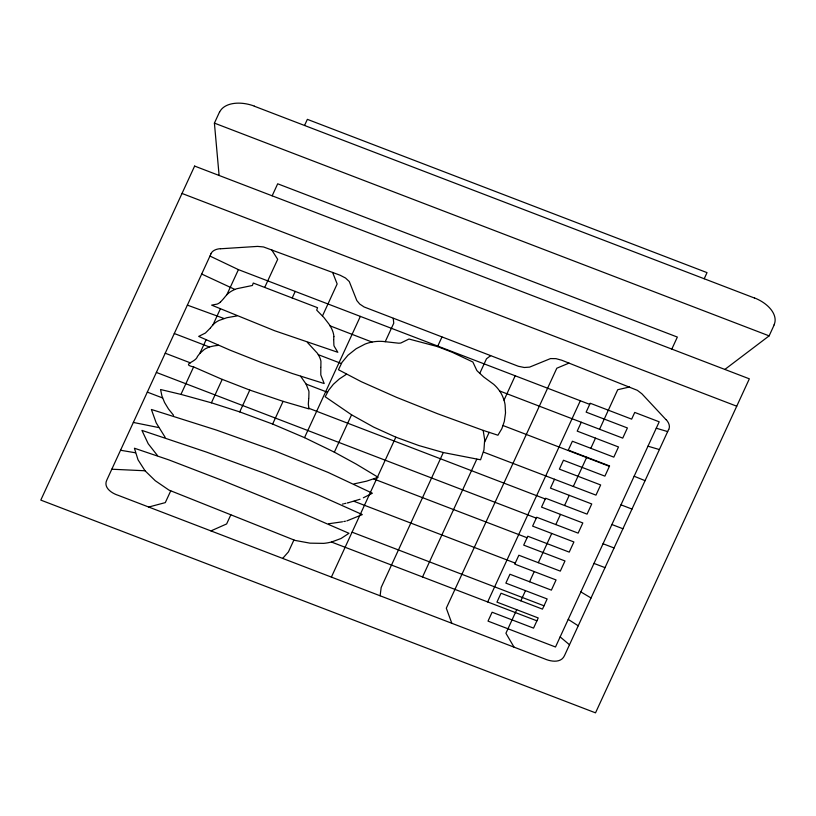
<?xml version="1.0" encoding="UTF-8"?>
<svg xmlns="http://www.w3.org/2000/svg" width="816" height="816" viewBox="0 0 816 816"><rect width="100%" height="100%" fill="white"/><g stroke="black" fill="none" stroke-linecap="round" stroke-linejoin="round"><path stroke-width="1.22" d="M333.754 339.558L333.805 336.6M333.724 340.037L333.897 345.199A20.002 12.118 18.8 0 0 334.162 346.178L337.824 352.298L274.727 330.766L211.64 305.133L217.199 304.093A19.492 11.812 18.8 0 0 220.361 302.134M320.872 366.914L320.933 361.315A32.589 19.747 18.8 0 0 318.271 354.685M320.821 367.394L320.8 374.952L324.207 383.551L292.485 373.565L260.998 362.406L229.949 350.115L198.665 336.406L205.397 333.04L210.191 328.195M308.815 397.994L308.958 391.884A33.15 20.084 18.8 0 0 308.764 390.813L306.082 384.071L300.614 376.237M308.754 398.504L308.315 404.063L308.978 408.918L283.152 401.36M380.113 595.782L381.184 587.449L443.312 452.533L480.563 459.775L483.949 449.953L484.673 439.651L483.164 430.379L437.682 413.773L396.443 397.3L361.264 381.684L338.456 369.74L342.057 362.294L347.912 355.266L356.174 348.718L365.058 344.087A48.501 29.396 18.8 0 1 371.994 342.047L330.092 325.859A57.63 34.925 18.8 0 0 329.072 324.227L323.901 317.516L316.69 310.131L317.536 307.693L253.266 283.04L252.409 285.478L236.773 288.721A49.531 30.019 18.8 0 0 234.988 289.415L234.743 289.517A44.258 26.816 18.8 0 0 226.848 294.688L223.921 298.197M483.164 430.379L497.923 435.224L501.83 428.716L504.329 421.382L505.522 412.906L505.084 404.777A71.696 43.452 18.8 0 0 504.023 400.146L515.192 375.778M197.656 356.184L199.869 353.359L206.101 339.793M210.436 327.889L212.996 324.829L220.32 308.917M516.732 609.705L505.92 633.257L514.06 647.159M520.812 600.821L525.484 590.641M529.564 581.757L534.235 571.588M538.315 562.693L551.738 533.46M555.818 524.566L560.49 514.396M564.57 505.502L569.242 495.332M573.322 486.438L586.745 457.205M590.825 448.321L595.496 438.141M599.576 429.257L617.722 389.722L629.564 386.978M219.106 175.471L214.404 123.114L219.453 112.169M210.967 253.888L106.865 479.951C103 487.58 111.874 493.364 118.116 495.302L544.66 658.889C550.963 661.643 561.184 663.337 564.56 655.483L668.661 429.42M272.156 195.809L277.685 183.794L677.351 337.069L671.813 349.095M304.541 125.47L307.367 119.35L707.023 272.626L704.208 278.756M173.573 415.313L168.443 408.918L164.546 402.461L161.935 396.005L160.568 389.528L180.948 394.393L193.606 366.914C180.754 364.079 195.952 362.314 197.39 356.531M226.868 294.698L238.415 269.627L589.703 404.359M170.748 490.814L165.301 502.615L148.716 507.032M180.948 394.393L211.405 402.808L222.217 379.389M264.7 287.426L277.695 259.315L271.555 249.665M211.405 402.808L239.731 411.896L249.778 390.079L221.36 379.032L193.606 366.914M292.199 297.973L295.219 291.414M230.846 514.794L226.634 523.943L210.956 530.9M239.731 411.896L272.636 424.055L283.091 401.35L249.808 390.089M322.483 315.935L337.151 283.958L332.622 272.432M272.636 424.055L304.521 437.641L360.356 316.394M293.923 539.968L288.436 551.881L282.673 558.409M354.052 483.898L366.568 481.165L378.124 477.278L356.123 464.049L334.356 452.166L351.563 414.814L325.196 396.749L328.664 390.242L333.367 384.295L339.293 378.981L346.463 374.258M385.223 341.71L393.751 323.207L393.251 318.342M331.388 577.096L395.831 437.162L418.781 445.526L443.312 452.533M372.116 342.077A33.986 20.594 18.8 0 1 383.01 341.445L398.606 343.189A16.3 9.874 18.8 0 0 400.84 343.006L408.979 339.028L437.539 346.596L441.956 337.018M479.726 373.473L486.489 358.785L490.651 355.694M484.745 441.895L489.182 432.317M422.535 576.963L476.768 459.214M487.682 601.943L580.329 400.758M554.543 479.237L550.453 488.121L591.743 503.962L587.061 514.131L545.629 498.239L541.538 507.124L582.818 522.954L578.136 533.134L536.704 517.242L532.613 526.126L573.903 541.957L569.221 552.126L527.789 536.234L523.699 545.119L564.988 560.959L560.296 571.129L518.864 555.237L514.774 564.121L556.063 579.952L551.381 590.131L509.949 574.24L505.859 583.124L547.148 598.954L542.467 609.124L501.034 593.232L496.944 602.116L538.223 617.957L533.542 628.126L492.109 612.235L488.019 621.119L555.502 646.996L659.206 421.811L634.736 412.427L631.655 419.138L590.223 403.247L586.133 412.131L627.412 427.961L622.73 438.131L499.576 390.946A37.658 22.817 18.8 0 0 493.711 384.326L483.684 376.961L477.36 371.076A22.307 13.515 18.8 0 1 476.758 370.342L472.862 362.008L452.207 352.267L437.539 346.596M581.298 422.239L577.208 431.123L618.497 446.964L613.816 457.133L572.383 441.242L568.293 450.126L609.583 465.956L604.891 476.136L563.458 460.244L559.368 469.129L600.658 484.959L595.976 495.128L483.449 452.095M724.853 369.444L769.131 335.866L774.17 324.921M223.594 298.625L220.391 302.144M199.869 353.359L204.265 349.472A33.782 20.471 18.8 0 1 209.488 347.024L209.528 347.014A38.536 23.348 18.8 0 1 217.586 345.464M212.996 324.829L214.669 323.238A37.791 22.899 18.8 0 1 219.188 320.392L226.919 317.689L236.936 315.925M363.334 497.801L372.382 493.221L328.318 472.515L275.329 451.075L216.403 430.063L151.378 409.469L156.203 422.882L165.128 437.274M360.07 499.249L348.361 502.717M569.017 363.1L556.818 368.21L446.301 608.195L451.819 623.281M331.469 542.038L340.996 538.519L348.983 533.297L296.392 510.571L222.278 480.44L168.953 459.928L134.416 448.219L138.016 459.775L145.034 470.771L155.254 480.716L168.973 490.1L295.055 540.416L310.019 543.16L323.575 543.374A49.042 29.723 18.8 0 0 328.114 542.752L331.469 542.038L536.908 620.823M347.922 502.819L347.259 502.982M345.882 503.309L344.444 503.645M343.465 503.87L342.455 504.094M346.841 520.914L362.324 514.6L318.209 494.833L265.251 473.596L206.519 452.115L141.913 430.389L148.216 443.751L157.519 455.634M345.423 521.21L343.811 521.536M342.475 521.791L328.603 523.77M217.576 345.443L218.708 345.352M220.493 248.778L257.56 246.401L263.486 246.942L340.139 275.237L345.515 278.021L349.279 281.54L356.837 300.584L359.774 304.093L364.12 306.979L518.344 366.272L524.27 367.496L529.604 367.118L550.535 358.571L555.951 358.652L561.745 360.223L637.347 390.323L641.917 393.822L665.989 419.638M111.802 469.22L145.034 470.771M120.533 450.248L135.415 452.778M133.345 422.443L158.661 427.543M656.258 428.216L667.661 431.593M647.975 446.189L659.389 449.565M187.374 305.123L224.012 318.505M254.296 106.202L754.453 298.024M214.404 123.114L769.131 335.866M182.009 193.453L736.736 406.205M234.916 289.445L201.695 274.033M341.302 363.497L318.311 354.685A41.32 25.041 18.8 0 0 317.444 353.328L307.377 342.404M503.105 425.564L609.409 466.324M174.298 333.52L209.488 347.024M306.082 384.071L327.43 392.261M620.966 504.839L631.992 509.062M165.23 353.216L190.424 362.875M308.856 408.296L545.282 498.974M611.898 524.525L622.924 528.748M156.376 372.433L536.285 518.14M603.044 543.752L614.071 547.975M147.319 392.108L162.598 397.963M373.728 478.941L527.085 537.754M593.987 563.417L605.013 567.64M354.093 501.32L515.233 563.122M352.073 532.175L543.997 605.788M634.144 476.228L645.068 480.665M395.831 437.162L373.544 427.054L351.584 414.824M304.521 437.641L334.356 452.166M209.967 256.061L238.415 269.627M580.859 591.916L591.039 597.985M568.222 619.385L578.228 625.79M560.153 636.908L569.497 644.762M330.143 325.961L330.245 326.135A43.727 26.5 18.8 0 1 333.917 336.62M499.637 390.946A51.959 31.487 18.8 0 1 503.941 400.085M754.504 297.932A29.509 17.881 18.8 0 1 774.017 324.86M666.131 419.608A17.187 10.414 18.8 0 1 668.794 429.471M210.844 253.837A17.187 10.414 18.8 0 1 220.432 248.666M219.606 112.22A29.509 17.881 18.8 0 1 254.337 106.111M194.626 166.076L40.8 500.096L595.517 712.847L749.343 378.828L194.626 166.076"/></g></svg>
